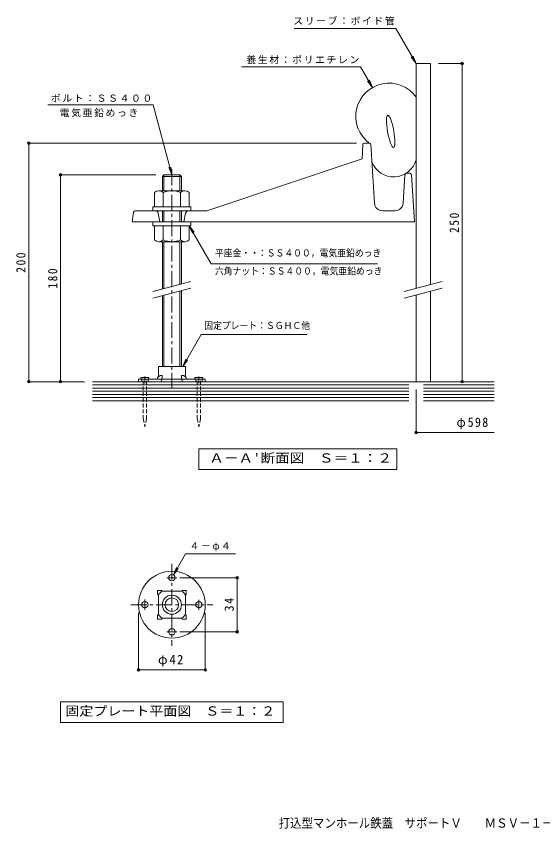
# Model space of a CAD drawing. Units: millimetres, scale not verified. Extents: x -329 to 333, y -272 to 239.
# Drawn here: x -329 to 2, y -272 to 239 of the extents above; entities that cross this region are included whole.
import ezdxf
from ezdxf.enums import TextEntityAlignment as Align

# ---------------------------------------------------------------- set-up
doc = ezdxf.new("R2010")
doc.units = ezdxf.units.MM
doc.header["$LTSCALE"] = 2
doc.header["$PDMODE"] = 32
doc.header["$PDSIZE"] = 1.6
doc.linetypes.add('CHAIN1', pattern=[8, 5, -1, 1, -1])
doc.linetypes.add('DASHED1', pattern=[1.8, 1.2, -0.6])
for name, color, linetype, lineweight in [('1-0', 2, 'Continuous', 9), ('1-1', 2, 'CHAIN1', 9), ('1-3', 4, 'Continuous', 9), ('1-4', 7, 'Continuous', 9), ('1-8', 3, 'Continuous', 9), ('1-9', 2, 'CHAIN1', 9), ('1-A', 2, 'Continuous', 9)]:
    doc.layers.add(name, color=color, linetype=linetype, lineweight=lineweight)
doc.layers.add('1-5', color=6, linetype='Continuous')
doc.styles.add('ＭＳ ゴシック', font='')
doc.styles.get('ＭＳ ゴシック').set_extended_font_data('MS Gothic')

msp = doc.modelspace()

# ---------------------------------------------------------------- linework, layer by layer
at = {"layer": '1-0'}
for p, q in [((-107.043, 159.216), (-110.149, 159.216)), ((-111.148, 158.263), (-111.569, 149.299)), ((-106.045, 158.277), (-103.79, 121.411)), ((-111.569, 149.299), (-209.203, 116.716)), ((-84.66, 139.277), (-85.753, 121.411)), ((-81.539, 140.216), (-83.662, 140.216)), ((-80.541, 139.282), (-78.603, 109.716)), ((-255.325, 115.858), (-256.203, 109.716)), ((-254.335, 116.716), (-209.203, 116.716)), ((-239.864, 115.135), (-238.703, 109.716)), ((-222.541, 115.135), (-223.703, 109.716)), ((-98.8, 116.716), (-90.744, 116.716)), ((-256.203, 109.716), (-78.603, 109.716))]:
    msp.add_line(p, q, dxfattribs=at)
at = {"layer": '1-0', "color": 4}
for p, q in [((-252.203, 10.816), (-252.203, 9.216)), ((-250.203, 9.216), (-250.203, 10.816)), ((-246.203, 9.216), (-246.203, 10.816)), ((-237.703, 10.816), (-237.703, 9.216)), ((-224.703, 10.816), (-224.703, 9.216)), ((-216.203, 9.216), (-216.203, 10.816)), ((-212.203, 9.216), (-212.203, 10.816)), ((-252.203, 9.216), (-210.203, 9.216))]:
    msp.add_line(p, q, dxfattribs=at)
at = {"layer": '1-0', "color": 4, "linetype": 'CHAIN1'}
for p, q in [((-248.203, 7.978), (-248.203, 12.548)), ((-214.203, 7.978), (-214.203, 12.548)), ((-234.345, -114.014), (-228.004, -114.014)), ((-248.203, -134.156), (-248.203, -127.815)), ((-214.203, -127.872), (-214.203, -134.213)), ((-228.061, -148.014), (-234.401, -148.014))]:
    msp.add_line(p, q, dxfattribs=at)
at = {"layer": '1-0', "color": 4}
msp.add_lwpolyline([(-252.203, 10.816), (-210.203, 10.816), (-210.203, 9.216)], dxfattribs=at)
for centre, radius in [((-231.203, -131.014), 21), ((-231.203, -114.014), 2), ((-248.203, -131.014), 2), ((-214.203, -131.014), 2), ((-231.203, -148.014), 2)]:
    msp.add_circle(centre, radius, dxfattribs=at)
at = {"layer": '1-0'}
for centre, radius, start, end in [((-110.149, 158.216), 1, 90, 177.30498), ((-107.043, 158.216), 1, 3.49962, 90), ((-83.662, 139.216), 1, 90, 176.50038), ((-81.539, 139.216), 1, 3.75133, 90), ((-98.8, 121.716), 5, 183.50005, 270), ((-90.744, 121.716), 5, 269.99992, 356.49997), ((-254.335, 115.716), 1, 90, 171.86932), ((-241.82, 114.716), 2, 12.09499, 90), ((-220.586, 114.716), 2, 90, 167.90501)]:
    msp.add_arc(centre, radius, start, end, dxfattribs=at)
at = {"layer": '1-1'}
msp.add_line((-231.203, 142.705), (-231.203, 5.386), dxfattribs=at)
at = {"layer": '1-3'}
for p, q in [((-77.603, 209.216), (-68.603, 209.216)), ((-77.603, 67.831), (-77.603, 209.216)), ((-68.603, 70.243), (-68.603, 209.216)), ((-77.603, 9.216), (-77.603, 63.69)), ((-68.603, 9.216), (-68.603, 66.101))]:
    msp.add_line(p, q, dxfattribs=at)
at = {"layer": '1-4'}
for p, q in [((-154.217, 231.216), (-90.304, 231.216)), ((-77.603, 209.216), (-90.304, 231.216)), ((-77.603, 209.216), (-80.647, 213.183)), ((-77.603, 209.216), (-79.516, 213.836)), ((-187.403, 207.216), (-112.621, 207.216)), ((-105.064, 194.128), (-112.621, 207.216)), ((-63.603, 209.216), (-48.003, 209.216)), ((-48.603, 9.216), (-48.603, 209.216)), ((-105.064, 194.128), (-108.108, 198.095)), ((-105.064, 194.128), (-106.978, 198.748)), ((-115.149, 159.216), (-321.803, 159.216)), ((-321.203, 9.216), (-321.203, 159.216)), ((-231.203, 139.216), (-233.116, 143.836)), ((-231.203, 139.216), (-231.855, 144.173)), ((-241.203, 139.216), (-301.803, 139.216)), ((-301.203, 9.216), (-301.203, 139.216)), ((-220.253, 107.216), (-217.209, 103.249)), ((-220.253, 107.216), (-218.339, 102.597)), ((-224.403, 18.816), (-212.856, 38.816)), ((-212.856, 38.816), (-146.159, 38.816)), ((-224.403, 18.816), (-222.489, 23.436)), ((-224.403, 18.816), (-221.359, 22.783)), ((-286.203, 9.216), (-321.803, 9.216)), ((-77.603, 4.216), (-77.603, -23.384)), ((-77.603, -22.784), (-28.603, -22.784)), ((-230.203, -112.282), (-228.289, -107.663)), ((-230.203, -112.282), (-227.159, -108.315)), ((-226.203, -114.014), (-189.603, -114.014)), ((-190.203, -148.014), (-190.203, -114.014)), ((-252.203, -136.014), (-252.203, -172.614)), ((-210.203, -136.014), (-210.203, -172.614)), ((-226.203, -148.014), (-189.603, -148.014)), ((-252.203, -172.014), (-210.203, -172.014))]:
    msp.add_line(p, q, dxfattribs=at)
at = {"layer": '1-4', "color": 2}
for p, q in [((-301.203, -205.014), (-301.203, -192.014)), ((-301.203, -192.014), (-161.203, -192.014)), ((-161.203, -205.014), (-161.203, -192.014)), ((-161.203, -205.014), (-301.203, -205.014))]:
    msp.add_line(p, q, dxfattribs=at)
at = {"layer": '1-4'}
for points in [[(-231.203, 139.216), (-242.992, 183.216), (-309.299, 183.216)], [(-220.253, 107.216), (-206.396, 83.216), (-101.918, 83.216)], [(-230.203, -112.282), (-222.542, -99.014), (-191.12, -99.014)]]:
    msp.add_lwpolyline(points, dxfattribs=at)
at = {"layer": '1-4', "color": 2}
msp.add_lwpolyline([(-214.228, -45.957), (-214.228, -32.957), (-89.677, -32.957), (-89.677, -45.957)], close=True, dxfattribs=at)
at = {"layer": '1-4'}
for p in [(-48.603, 209.216), (-321.203, 159.216), (-301.203, 139.216), (-321.203, 9.216), (-301.203, 9.216), (-48.603, 9.216), (-77.603, -22.784), (-190.203, -114.014), (-190.203, -148.014), (-252.203, -172.014), (-210.203, -172.014)]:
    msp.add_point(p, dxfattribs=at)
at = {"layer": '1-8'}
for p, q in [((-237.203, 138.216), (-236.203, 139.216)), ((-237.203, 138.216), (-225.203, 138.216)), ((-237.203, 138.216), (-237.203, 129.216)), ((-236.203, 139.216), (-236.203, 129.216)), ((-236.203, 139.216), (-226.203, 139.216)), ((-226.203, 139.216), (-226.203, 129.216)), ((-226.203, 139.216), (-225.203, 138.216)), ((-225.203, 138.216), (-225.203, 129.216)), ((-237.203, 116.716), (-237.203, 109.716)), ((-236.203, 116.716), (-236.203, 109.716)), ((-226.203, 116.716), (-226.203, 109.716)), ((-225.203, 116.716), (-225.203, 109.716)), ((-237.203, 97.216), (-237.203, 67.429)), ((-236.203, 97.216), (-236.203, 67.697)), ((-226.203, 97.216), (-226.203, 70.377)), ((-225.203, 97.216), (-225.203, 70.644)), ((-225.203, 66.503), (-225.203, 18.816)), ((-237.203, 63.288), (-237.203, 18.816)), ((-236.203, 63.556), (-236.203, 18.816)), ((-226.203, 66.235), (-226.203, 18.816)), ((-250.703, 11.816), (-250.703, 10.816)), ((-245.703, 11.816), (-250.703, 11.816)), ((-245.703, 11.816), (-245.703, 10.816)), ((-216.703, 11.816), (-211.703, 11.816)), ((-216.703, 11.816), (-216.703, 10.816)), ((-211.703, 11.816), (-211.703, 10.816))]:
    msp.add_line(p, q, dxfattribs=at)
at = {"layer": '1-8', "color": 4}
for p, q in [((-239.41, 129.216), (-222.995, 129.216)), ((-236.668, 128.09), (-236.668, 119.216)), ((-225.738, 128.09), (-225.738, 119.216)), ((-220.253, 128.09), (-220.253, 119.216)), ((-236.668, 98.342), (-236.668, 107.216)), ((-225.738, 98.342), (-225.738, 107.216)), ((-220.253, 98.342), (-220.253, 107.216)), ((-239.41, 97.216), (-222.995, 97.216))]:
    msp.add_line(p, q, dxfattribs=at)
at = {"layer": '1-8', "color": 6, "lineweight": 5}
for p, q in [((-243.203, 119.216), (-243.203, 116.716)), ((-242.153, 119.216), (-243.203, 119.216)), ((-219.203, 119.216), (-220.253, 119.216)), ((-219.203, 119.216), (-219.203, 116.716)), ((-243.203, 107.216), (-243.203, 109.716)), ((-219.203, 107.216), (-219.203, 109.716)), ((-242.153, 107.216), (-243.203, 107.216)), ((-219.203, 107.216), (-220.253, 107.216)), ((-281.203, 9.216), (-28.603, 9.216)), ((-281.203, 7.216), (-82.165, 7.216)), ((-281.203, 5.216), (-82.165, 5.216)), ((-72.978, 7.216), (-28.603, 7.216)), ((-72.978, 5.216), (-28.603, 5.216)), ((-281.203, 3.216), (-82.165, 3.216)), ((-281.203, 1.216), (-82.165, 1.216)), ((-72.978, 3.216), (-28.603, 3.216)), ((-72.978, 1.216), (-28.603, 1.216)), ((-281.203, -0.784), (-82.165, -0.784)), ((-281.203, -2.784), (-82.165, -2.784)), ((-72.978, -0.784), (-28.603, -0.784)), ((-72.978, -2.784), (-28.603, -2.784))]:
    msp.add_line(p, q, dxfattribs=at)
at = {"layer": '1-8', "color": 7}
for p, q in [((-243.203, 65.821), (-219.203, 72.252)), ((-85.103, 65.821), (-61.103, 72.252)), ((-243.203, 61.68), (-219.203, 68.111)), ((-85.103, 61.68), (-61.103, 68.111))]:
    msp.add_line(p, q, dxfattribs=at)
at = {"layer": '1-8', "linetype": 'DASHED1'}
for p, q in [((-249.203, -14.184), (-249.203, 10.816)), ((-247.203, -14.184), (-247.203, 10.816)), ((-215.203, -14.184), (-215.203, 10.816)), ((-213.203, -14.184), (-213.203, 10.816)), ((-249.203, -14.184), (-248.203, -19.184)), ((-247.203, -14.184), (-248.203, -19.184)), ((-215.203, -14.184), (-214.203, -19.184)), ((-213.203, -14.184), (-214.203, -19.184))]:
    msp.add_line(p, q, dxfattribs=at)
at = {"layer": '1-8', "color": 4}
for points in [[(-242.153, 128.09), (-242.153, 119.216), (-220.253, 119.216)], [(-242.153, 98.342), (-242.153, 107.216), (-220.253, 107.216)]]:
    msp.add_lwpolyline(points, dxfattribs=at)
at = {"layer": '1-8', "color": 6, "lineweight": 5}
for centre, radius, start, end in [((-94.612, 176.024), 20.906, 35.55072, 233.51088), ((-91.715, 152.615), 14.623, 200.84584, 344.7991)]:
    msp.add_arc(centre, radius, start, end, dxfattribs=at)
at = {"layer": '1-8', "color": 4}
for centre, radius, start, end in [((-239.41, 125.313), 3.903, 45.3613, 134.63896), ((-231.203, 115.388), 13.828, 66.7198, 113.2803), ((-222.995, 125.313), 3.903, 45.3613, 134.63818), ((-239.41, 101.119), 3.903, 225.36104, 314.6387), ((-231.203, 111.044), 13.828, 246.7197, 293.2802), ((-222.995, 101.119), 3.903, 225.36182, 314.6387)]:
    msp.add_arc(centre, radius, start, end, dxfattribs=at)
at = {"layer": '1-8', "color": 6, "lineweight": 5}
msp.add_ellipse((-93.573, 166.577), major_axis=(-1.786, 10.128), ratio=0.189, dxfattribs=at)
at = {"layer": '1-9'}
for p, q in [((-231.203, -105.229), (-231.203, -156.799)), ((-256.988, -131.014), (-205.417, -131.014))]:
    msp.add_line(p, q, dxfattribs=at)
at = {"layer": '1-A'}
for p, q in [((-239.703, 18.816), (-239.703, 12.224)), ((-239.703, 18.816), (-222.703, 18.816)), ((-222.703, 18.816), (-222.703, 12.224)), ((-238.652, 13.082), (-240.203, 11.816)), ((-240.203, 11.816), (-240.203, 10.816)), ((-223.753, 13.082), (-222.203, 11.816)), ((-222.203, 11.816), (-222.203, 10.816)), ((-237.308, -122.514), (-237.808, -122.014)), ((-225.097, -122.514), (-237.308, -122.514)), ((-225.097, -122.514), (-224.597, -122.014)), ((-239.703, -124.909), (-240.203, -124.408)), ((-239.703, -124.909), (-239.703, -137.12)), ((-222.703, -124.909), (-222.203, -124.409)), ((-222.703, -137.12), (-222.703, -124.909)), ((-239.703, -137.12), (-240.203, -137.62)), ((-222.703, -137.12), (-222.203, -137.62)), ((-237.308, -139.514), (-237.808, -140.014)), ((-237.308, -139.514), (-225.097, -139.514)), ((-225.097, -139.514), (-224.597, -140.014))]:
    msp.add_line(p, q, dxfattribs=at)
for points in [[(-238.652, 13.082), (-237.308, 13.082), (-237.308, 10.816)], [(-223.753, 13.082), (-225.097, 13.082), (-225.097, 10.816)], [(-240.203, -124.408), (-240.203, -122.014), (-237.808, -122.014)], [(-224.597, -122.014), (-222.203, -122.014), (-222.203, -124.409)], [(-237.808, -140.014), (-240.203, -140.014), (-240.203, -137.62)], [(-222.203, -137.62), (-222.203, -140.014), (-224.597, -140.014)]]:
    msp.add_lwpolyline(points, dxfattribs=at)
for radius in [6, 4.25]:
    msp.add_circle((-231.203, -131.014), radius, dxfattribs=at)
for centre, start, end in [((-233.703, -128.514), 121.00261, 148.99734), ((-228.703, -128.514), 31.00261, 58.99734), ((-233.703, -133.514), 211.00261, 238.99734), ((-228.703, -133.514), 301.00261, 328.99734)]:
    msp.add_arc(centre, 7, start, end, dxfattribs=at)

# ---------------------------------------------------------------- texts
at = {"layer": '1-4', "color": 6, "style": 'ＭＳ ゴシック', "width": 0.9}
for s, p in [('平座金・・', (-204.118, 86.608)), ('：ＳＳ４００，電気亜鉛めっき', (-177.118, 86.608)), ('六角ナット：ＳＳ４００，電気亜鉛めっき', (-204.118, 75.236)), ('固定プレート：ＳＧＨＣ他', (-210.829, 40.973))]:
    msp.add_text(s, height=4.399, dxfattribs=at).set_placement(p, align=Align.BOTTOM_LEFT)
at = {"layer": '1-4', "color": 2, "style": 'ＭＳ ゴシック'}
for s, width, p in [("Ａ－Ａ'断面図\u3000Ｓ＝１：２", 1.15, (-207.703, -43.457)), ('固定プレート平面図\u3000Ｓ＝１：２', 1.1, (-298.203, -202.514))]:
    msp.add_text(s, height=5.865, dxfattribs=dict(at, width=width)).set_placement(p, align=Align.BOTTOM_LEFT)
at = {"layer": '1-4', "char_height": 4.399, "attachment_point": 7, "style": 'ＭＳ ゴシック'}
for s, insert in [('\\T1.17;スリーブ：ボイド管', (-154.868, 233.339)), ('\\T1.17;養生材：ポリエチレン', (-184.337, 208.909)), ('\\T1.17;ボルト：ＳＳ４００', (-307.342, 184.947)), ('\\T1.17;電気亜鉛めっき', (-301.753, 175.488)), ('\\T1.17;４－φ４', (-220.125, -97.424))]:
    msp.add_mtext(s, dxfattribs=dict(at, insert=insert))
at = {"layer": '1-4', "color": 2, "char_height": 5.865, "attachment_point": 7, "rotation": 90, "style": 'ＭＳ ゴシック'}
for s, insert in [('\\T1.27;\\W0.9;250', (-50.603, 102.716)), ('\\T1.27;\\W0.9;200', (-323.203, 77.716)), ('\\T1.27;\\W0.9;180', (-303.203, 67.716)), ('\\T1.27;\\W0.95;34', (-192.203, -135.264))]:
    msp.add_mtext(s, dxfattribs=dict(at, insert=insert))
at = {"layer": '1-4', "color": 2, "char_height": 5.865, "attachment_point": 7, "style": 'ＭＳ ゴシック'}
for s, insert in [('\\T1.21;\\W0.95;φ598', (-52.165, -20.784)), ('\\T1.19;φ42', (-239.953, -170.014))]:
    msp.add_mtext(s, dxfattribs=dict(at, insert=insert))
at = {"layer": '1-5', "style": 'ＭＳ ゴシック', "width": 0.9}
msp.add_text('打込型マンホール鉄蓋\u3000サポートＶ\u3000\u3000ＭＳＶ－１－６００\u3000Ｃ＝２００', height=5.865, dxfattribs=at).set_placement((-164.058, -272.964), align=Align.BOTTOM_LEFT)

doc.saveas('drawing.dxf')
